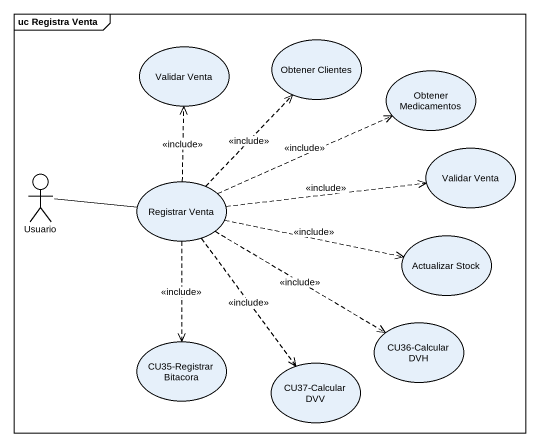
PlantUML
@startuml
mainframe uc Registra Venta
usecase "Validar Venta" as Validar_Venta
usecase "Obtener Clientes" as Obtener_Clientes
usecase "Obtener Medicamentos" as Obtener_Medicamentos
usecase "Validar Venta" as Validar_Venta_2
actor Usuario
usecase "Registrar Venta" as Registrar_Venta
usecase "Actualizar Stock" as Actualizar_Stock
usecase "CU35-Registrar Bitacora" as CU35_Registrar_Bitacora
usecase "CU36-Calcular DVH" as CU36_Calcular_DVH
usecase "CU37-Calcular DVV" as CU37_Calcular_DVV
Usuario -right- Registrar_Venta
Registrar_Venta .up.> Validar_Venta : <<include>>
Registrar_Venta .up.> Obtener_Clientes : <<include>>
Registrar_Venta .right.> Obtener_Medicamentos : <<include>>
Registrar_Venta .right.> Validar_Venta_2 : <<include>>
Registrar_Venta .right.> Actualizar_Stock : <<include>>
Registrar_Venta ..> CU35_Registrar_Bitacora : <<include>>
Registrar_Venta .right.> CU36_Calcular_DVH : <<include>>
Registrar_Venta ..> CU37_Calcular_DVV : <<include>>
@enduml
